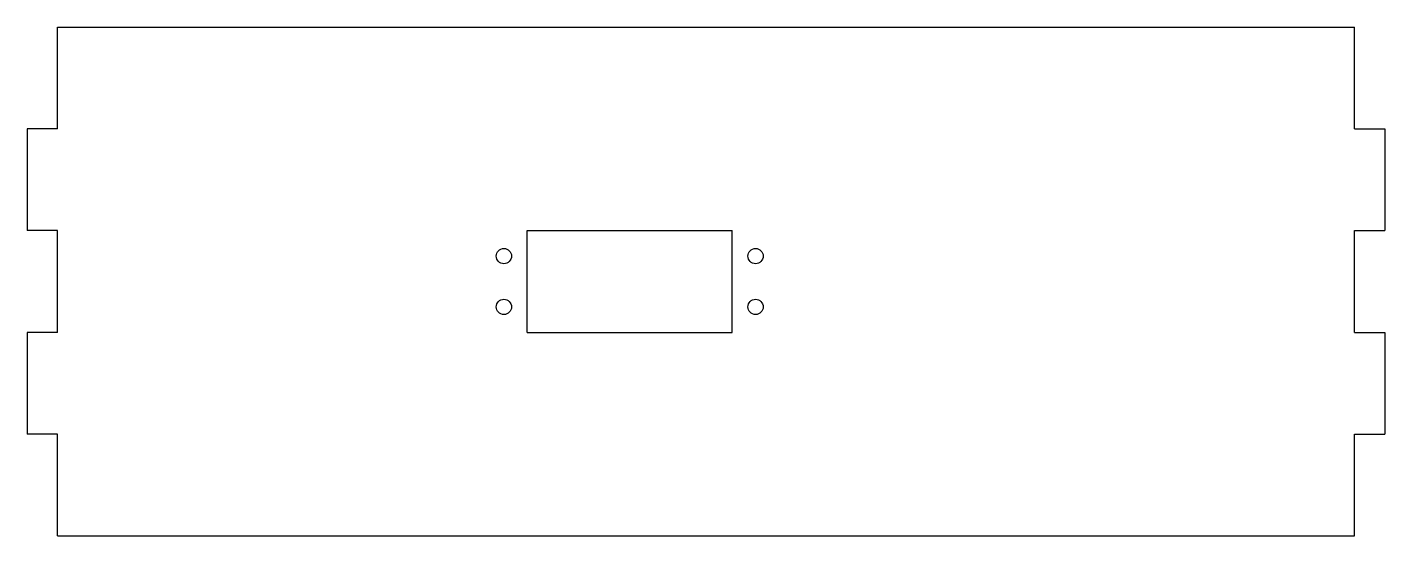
# Model space of a CAD drawing. Header units: millimetres. Extents: x -134 to 134, y -50 to 50.
import ezdxf

# ---------------------------------------------------------------- set-up
doc = ezdxf.new("R2010")
doc.units = ezdxf.units.MM

msp = doc.modelspace()

# ---------------------------------------------------------------- linework, layer by layer
at = {"color": 7, "linetype": 'Continuous', "lineweight": 25}
for p, q in [((-127.5, 30), (-127.5, 50)), ((-127.5, 50), (127.5, 50)), ((127.5, 30), (127.5, 50)), ((-133.5, 30), (-133.5, 10)), ((-127.5, 30), (-133.5, 30)), ((127.5, 30), (133.5, 30)), ((133.5, 30), (133.5, 10)), ((-127.5, 10), (-133.5, 10)), ((-127.5, -10), (-127.5, 10)), ((-35.15, 10), (5.15, 10)), ((-35.15, -10), (-35.15, 10)), ((5.15, -10), (5.15, 10)), ((127.5, 10), (133.5, 10)), ((127.5, -10), (127.5, 10)), ((-133.5, -10), (-133.5, -30)), ((-127.5, -10), (-133.5, -10)), ((-35.15, -10), (5.15, -10)), ((127.5, -10), (133.5, -10)), ((133.5, -10), (133.5, -30)), ((-127.5, -30), (-133.5, -30)), ((-127.5, -50), (-127.5, -30)), ((127.5, -30), (133.5, -30)), ((127.5, -50), (127.5, -30)), ((-127.5, -50), (127.5, -50))]:
    msp.add_line(p, q, dxfattribs=at)
for centre in [(-39.75, 5), (9.75, 5), (-39.75, -5), (9.75, -5)]:
    msp.add_circle(centre, 1.5, dxfattribs=at)

doc.saveas('drawing.dxf')
